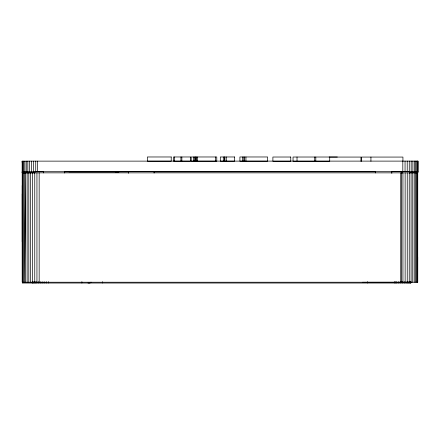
<?xml version="1.0" encoding="UTF-8"?>
<svg xmlns="http://www.w3.org/2000/svg" width="440" height="440" viewBox="0 0 440 440"><rect width="100%" height="100%" fill="white"/><g stroke="black" fill="none" stroke-linecap="round" stroke-linejoin="round"><path stroke-width="0.66" d="M34.611 172.871L22.143 172.81L22.149 171.71L418 171.644L417.929 172.716L409.415 172.788M22.143 172.81L22.149 161.194L29.607 161.134L417.852 161.112L417.956 171.639M22.231 241.786L22.242 185.465M22.319 282.227L22.248 193.881M22.391 171.705L22.391 161.183M22.963 171.694L22.963 161.172M23.809 171.683L23.809 161.161M24.921 171.677L24.921 161.156M26.268 171.666L26.274 161.145M27.841 171.661L27.841 161.139M29.607 171.649L29.607 161.134M31.532 171.644L31.532 161.128M33.589 171.644L33.589 161.123M34.914 172.942L34.92 171.699L43.428 171.694L43.423 172.937M35.739 171.639L35.739 161.117M37.329 171.639L37.329 161.117M64.697 173.036L64.697 171.831L128.623 171.82M128.552 171.661L128.552 173.047L128.552 171.661L154.088 171.655L154.088 173.041M375.392 172.97L375.392 171.771L154.055 171.815M391.793 173.426L391.793 171.606L402.006 171.606L409.486 171.639L409.486 173.443M402.006 173.404L402.006 171.606M402.809 171.562L402.809 161.04M405.053 171.567L405.053 161.046M407.22 171.567L407.22 161.046M409.266 171.573L409.266 161.051M411.169 171.578L411.169 161.056M412.885 171.584L412.885 161.062M414.392 171.595L414.392 161.073M415.663 171.6L415.663 161.079M416.675 171.611L416.675 161.09M417.406 171.622L417.406 161.101M417.78 172.728L417.956 161.117M417.852 171.633L417.852 161.112M64.636 172.667L64.697 171.831M375.331 172.607L375.392 171.771M22.105 161.194L22.143 162.288M22.666 281.666L22.743 283.025L22.732 172.849M88.017 283.025L90.085 283.019M337.337 157.02L293.04 157.02L293.04 161.227L329.142 161.227M329.164 157.069L360.938 157.069L360.938 161.277M215.705 161.183L191.186 161.183L191.186 156.976L216.777 156.976L216.777 161.183L215.853 161.183M242.462 161.183L239.91 161.183L239.91 156.976L267.63 156.976L267.63 161.183L242.682 161.183L242.682 156.976M68.954 171.847L119.086 171.842M115.753 172.09L118.789 172.09M90.624 282.233L91.328 282.233M417.736 282.227L22.22 282.227L22.22 172.849L417.736 172.849L417.698 282.227L417.72 256.988M362.428 282.26L404.267 282.227M22.666 283.025L410.867 283.025L410.845 281.655M417.692 172.849L417.692 282.227M417.588 172.849L417.599 282.227M417.164 172.849L417.164 282.227M416.449 172.849L416.449 282.227M415.465 172.849L415.465 282.227M414.227 172.849L414.227 282.227M412.759 172.849L412.759 282.227M411.087 172.849L411.087 282.227M410.735 281.661L410.735 283.025M410.322 281.661L410.322 283.025M409.635 281.661L409.635 283.025M409.239 172.849L409.239 282.227M408.694 281.661L408.694 283.025M407.512 281.661L407.512 283.025M407.242 172.849L407.242 282.227M406.104 281.661L406.104 283.025M405.136 172.849L405.136 282.227M404.503 281.661L404.503 283.025M402.952 172.849L402.952 282.227M402.93 161.277L402.93 157.069L361.433 157.069L361.433 161.277M402.732 281.661L402.732 283.025M401.423 172.849L401.423 282.227M400.818 281.661L400.818 283.025M400.73 172.849L400.73 282.227M398.805 281.661L398.805 283.025M396.715 281.661L396.715 283.025M395.247 281.661L395.247 283.025M394.587 281.661L394.587 283.025M370.931 157.069L370.931 161.277M367.488 281.666L367.488 283.025M329.714 157.069L329.714 161.277M315.805 157.02L315.805 161.227M314.727 157.02L314.727 161.227M297.022 157.02L297.022 161.227M245.938 156.976L245.938 161.183M244.635 156.976L244.635 161.183M243.821 156.976L243.821 161.183M226.254 156.976L226.254 161.183M224.868 156.976L224.868 161.183M224.483 156.976L224.483 161.183M223.3 156.976L223.3 161.183M215.523 156.976L215.523 161.183M197.67 156.976L197.67 161.183M196.57 156.976L196.57 161.183M195.861 156.976L195.861 161.183M195.355 156.976L195.355 161.183M194.541 156.976L194.541 161.183M193.677 156.976L193.677 161.183M181.863 156.976L181.863 161.183M180.912 156.976L180.912 161.183M174.328 156.976L174.328 161.183M102.581 281.666L102.581 283.025M81.884 281.666L81.884 283.025M48.362 281.661L48.362 283.025M46.233 281.661L46.233 283.025M44.143 281.661L44.143 283.025M42.125 281.661L42.125 283.025M40.216 281.661L40.216 283.025M39.16 172.849L39.16 282.227M38.445 281.661L38.445 283.025M36.944 172.849L36.944 282.227M36.845 281.666L36.845 283.025M35.437 281.666L35.437 283.025M34.76 172.849L34.76 282.227M34.254 281.666L34.254 283.025M33.314 281.666L33.314 283.025M32.654 172.849L32.626 283.025M32.208 281.666L32.208 283.025M30.657 172.849L30.657 282.227M28.809 172.849L28.809 282.227M27.132 172.849L27.132 282.227M25.669 282.227L25.669 172.849L24.431 282.227L24.431 172.849M23.447 172.849L23.447 282.227M22.462 172.849L22.462 185.834M22.297 172.849L22.297 282.227M171.221 156.976L147.378 156.976L147.378 161.183L171.221 161.183L171.221 156.976M190.448 156.976L173.465 156.976L173.465 161.183L190.448 161.183L190.448 156.976M234.652 156.976L220.314 156.976L220.314 161.183L234.652 161.183L234.652 156.976M290.763 157.02L272.888 157.02L272.888 161.227L290.763 161.227L290.763 157.02"/></g></svg>
